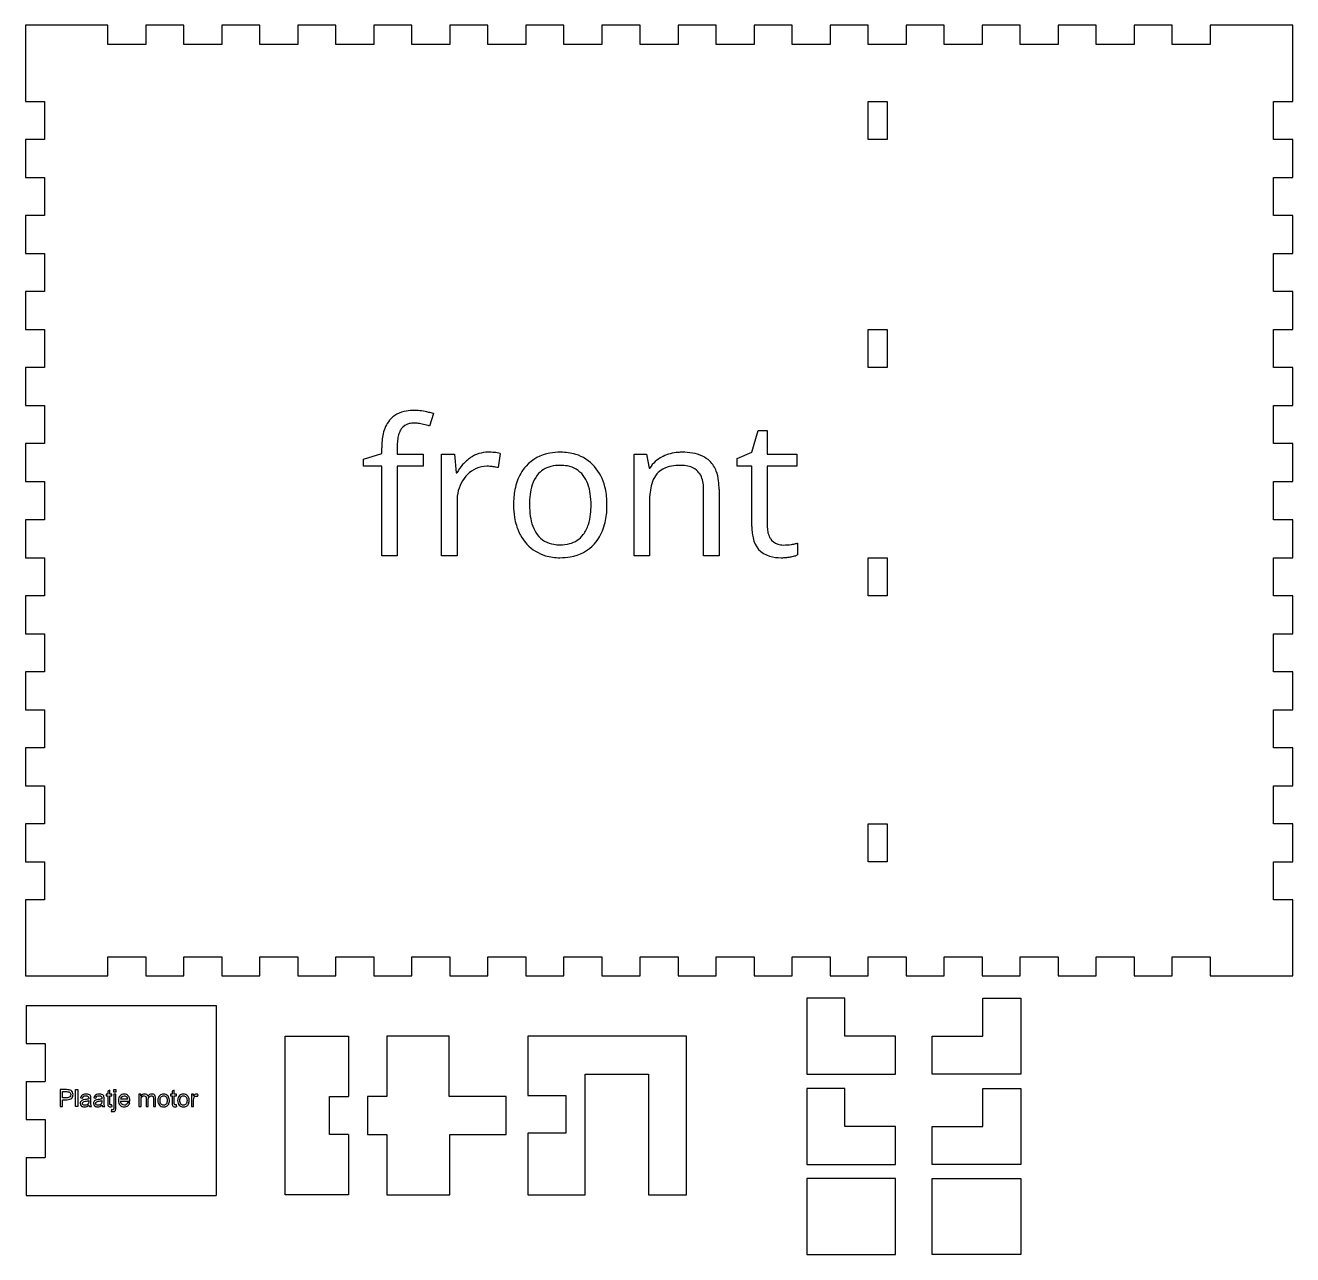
# Model space of a CAD drawing. Header units: millimetres. Extents: x 28 to 592, y 116 to 590.
# Drawn here: x 27.9 to 227.9, y 242.6 to 436.5 of the extents above; entities that cross this region are included whole.
import ezdxf

# ---------------------------------------------------------------- set-up
doc = ezdxf.new("R2010")
doc.units = ezdxf.units.MM
for name, color, linetype in [('back_outsideCutPath', 7, 'Continuous'), ('front_labelLayer', 7, 'Continuous'), ('front_outsideCutPath', 7, 'Continuous')]:
    doc.layers.add(name, color=color, linetype=linetype)

msp = doc.modelspace()

# ---------------------------------------------------------------- linework, layer by layer
at = {"layer": 'back_outsideCutPath', "color": 18, "linetype": 'Continuous', "lineweight": 25, "true_color": 0x000000}
for points in [[(160.94, 418.54), (160.94, 424.54)], [(160.94, 424.54), (163.94, 424.54)], [(163.94, 424.54), (163.94, 418.54)], [(163.94, 418.54), (160.94, 418.54)], [(160.94, 382.54), (160.94, 388.54)], [(160.94, 388.54), (163.94, 388.54)], [(163.94, 388.54), (163.94, 382.54)], [(163.94, 382.54), (160.94, 382.54)], [(160.94, 346.54), (160.94, 352.54)], [(160.94, 352.54), (163.94, 352.54)], [(163.94, 352.54), (163.94, 346.54)], [(163.94, 346.54), (160.94, 346.54)], [(160.94, 304.54), (160.94, 310.54)], [(160.94, 310.54), (163.94, 310.54)], [(163.94, 310.54), (163.94, 304.54)], [(163.94, 304.54), (160.94, 304.54)]]:
    msp.add_lwpolyline(points, dxfattribs=at)
at = {"layer": 'front_labelLayer', "color": 18, "linetype": 'Continuous', "lineweight": 25, "true_color": 0x000000}
for points in [[(92.34, 375.27), (91.71, 373.32)], [(142.59, 369.18), (143.61, 372.61)], [(143.61, 372.61), (145.02, 372.61)], [(145.02, 372.61), (145.02, 368.89)], [(81.31, 368.09), (84.18, 368.97)], [(81.31, 367), (81.31, 368.09)], [(84.18, 368.97), (84.18, 369.87)], [(86.61, 369.93), (86.61, 368.89)], [(86.61, 368.89), (90.7, 368.89)], [(90.7, 368.89), (90.7, 367)], [(93.63, 352.83), (93.63, 368.89)], [(93.63, 368.89), (95.64, 368.89)], [(95.64, 368.89), (95.92, 365.91)], [(102.87, 369), (102.54, 366.75)], [(124, 352.83), (124, 368.89)], [(124, 368.89), (125.98, 368.89)], [(125.98, 368.89), (126.37, 366.69)], [(140.29, 368.17), (142.59, 369.18)], [(140.29, 367), (140.29, 368.17)], [(145.02, 368.89), (149.68, 368.89)], [(149.68, 368.89), (149.68, 367)], [(84.18, 367), (81.31, 367)], [(84.18, 352.83), (84.18, 367)], [(90.7, 367), (86.61, 367)], [(86.61, 367), (86.61, 352.83)], [(126.37, 366.69), (126.49, 366.69)], [(142.59, 367), (140.29, 367)], [(142.59, 357.44), (142.59, 367)], [(149.68, 367), (145.02, 367)], [(145.02, 367), (145.02, 357.55)], [(95.92, 365.91), (96.03, 365.91)], [(134.98, 352.83), (134.98, 363.22)], [(137.42, 363.3), (137.42, 352.83)], [(96.06, 361.44), (96.06, 352.83)], [(126.43, 361.25), (126.43, 352.83)], [(149.79, 354.84), (149.79, 352.98)], [(86.61, 352.83), (84.18, 352.83)], [(96.06, 352.83), (93.63, 352.83)], [(126.43, 352.83), (124, 352.83)], [(137.42, 352.83), (134.98, 352.83)]]:
    msp.add_lwpolyline(points, dxfattribs=at)
for points in [[(35.87, 265.93), (35.87, 268.61), (36.2, 268.61), (36.2, 265.93), (35.87, 265.93)], [(41.91, 268.22), (41.91, 268.61), (42.24, 268.61), (42.24, 268.22), (41.91, 268.22)]]:
    msp.add_lwpolyline(points, close=True, dxfattribs=at)
for points in [[(85.4, 374.22), (84.91, 373.6), (84.57, 372.87), (84.41, 372.1)], [(88.04, 375.67), (87.01, 375.53), (86.07, 375.01), (85.4, 374.22)], [(89.35, 375.78), (88.91, 375.79), (88.47, 375.75), (88.04, 375.67)], [(90.46, 375.7), (90.1, 375.75), (89.72, 375.78), (89.35, 375.78)], [(91.6, 375.47), (91.23, 375.57), (90.85, 375.64), (90.46, 375.7)], [(92.34, 375.27), (92.1, 375.35), (91.85, 375.41), (91.6, 375.47)], [(84.41, 372.1), (84.25, 371.37), (84.17, 370.62), (84.18, 369.87)], [(86.9, 372.11), (86.81, 371.84), (86.75, 371.56), (86.71, 371.27)], [(87.27, 372.86), (87.11, 372.63), (86.99, 372.38), (86.9, 372.11)], [(88.52, 373.69), (88.02, 373.57), (87.57, 373.28), (87.27, 372.86)], [(89.31, 373.78), (89.04, 373.78), (88.78, 373.75), (88.52, 373.69)], [(89.92, 373.74), (89.72, 373.76), (89.51, 373.78), (89.31, 373.78)], [(90.79, 373.58), (90.51, 373.65), (90.22, 373.7), (89.92, 373.74)], [(91.71, 373.32), (91.41, 373.42), (91.1, 373.51), (90.79, 373.58)], [(86.62, 370.29), (86.62, 370.17), (86.61, 370.05), (86.61, 369.93)], [(86.71, 371.27), (86.66, 370.95), (86.63, 370.62), (86.62, 370.29)], [(98.19, 368.33), (97.73, 368.02), (97.31, 367.64), (96.95, 367.22)], [(100.96, 369.18), (99.97, 369.18), (99, 368.89), (98.19, 368.33)], [(101.95, 369.14), (101.62, 369.16), (101.29, 369.18), (100.96, 369.18)], [(102.87, 369), (102.57, 369.06), (102.26, 369.11), (101.95, 369.14)], [(110.7, 369.03), (109.25, 368.8), (107.93, 368.08), (106.95, 366.99)], [(112.4, 369.18), (111.83, 369.18), (111.26, 369.13), (110.7, 369.03)], [(114.79, 368.84), (114.02, 369.07), (113.21, 369.19), (112.4, 369.18)], [(117.75, 366.94), (116.96, 367.84), (115.94, 368.5), (114.79, 368.84)], [(128.42, 368.44), (127.63, 368.04), (126.96, 367.44), (126.49, 366.69)], [(128.58, 368.53), (128.53, 368.5), (128.47, 368.47), (128.42, 368.44)], [(130.93, 369.15), (130.11, 369.09), (129.32, 368.88), (128.58, 368.53)], [(131.59, 369.18), (131.37, 369.18), (131.15, 369.17), (130.93, 369.15)], [(133.22, 369.05), (132.68, 369.14), (132.13, 369.18), (131.59, 369.18)], [(134.8, 368.56), (134.3, 368.8), (133.77, 368.96), (133.22, 369.05)], [(135.95, 367.78), (135.61, 368.1), (135.22, 368.36), (134.8, 368.56)], [(96.95, 367.22), (96.6, 366.82), (96.3, 366.38), (96.03, 365.91)], [(100.78, 366.97), (99.6, 366.97), (98.47, 366.49), (97.67, 365.62)], [(101.04, 366.96), (100.95, 366.96), (100.87, 366.97), (100.78, 366.97)], [(101.77, 366.89), (101.53, 366.92), (101.28, 366.95), (101.04, 366.96)], [(102.54, 366.75), (102.28, 366.8), (102.03, 366.85), (101.77, 366.89)], [(106.95, 366.99), (106.63, 366.64), (106.36, 366.25), (106.12, 365.84)], [(110.88, 366.94), (110.02, 366.74), (109.26, 366.24), (108.72, 365.55)], [(112.32, 367.11), (111.84, 367.12), (111.35, 367.06), (110.88, 366.94)], [(113.49, 367.01), (113.11, 367.08), (112.71, 367.11), (112.32, 367.11)], [(115.98, 365.52), (115.36, 366.31), (114.48, 366.84), (113.49, 367.01)], [(119.4, 363.73), (119.12, 364.92), (118.55, 366.02), (117.75, 366.94)], [(128.56, 366.52), (128.2, 366.32), (127.87, 366.06), (127.6, 365.75)], [(129.92, 366.99), (129.44, 366.91), (128.98, 366.75), (128.56, 366.52)], [(131.29, 367.11), (130.83, 367.12), (130.37, 367.08), (129.92, 366.99)], [(131.98, 367.08), (131.75, 367.1), (131.52, 367.11), (131.29, 367.11)], [(132.97, 366.86), (132.65, 366.97), (132.32, 367.04), (131.98, 367.08)], [(134.09, 366.15), (133.78, 366.47), (133.39, 366.72), (132.97, 366.86)], [(134.62, 365.31), (134.49, 365.62), (134.31, 365.9), (134.09, 366.15)], [(136.98, 366.17), (136.76, 366.78), (136.41, 367.33), (135.95, 367.78)], [(137.33, 364.68), (137.27, 365.19), (137.15, 365.69), (136.98, 366.17)], [(97.45, 365.38), (96.69, 364.51), (96.22, 363.42), (96.11, 362.27)], [(97.67, 365.62), (97.59, 365.54), (97.52, 365.47), (97.45, 365.38)], [(106.12, 365.84), (105.68, 365.06), (105.37, 364.2), (105.21, 363.31)], [(107.94, 364.04), (107.78, 363.53), (107.66, 363.02), (107.6, 362.49)], [(108.72, 365.55), (108.37, 365.09), (108.11, 364.58), (107.94, 364.04)], [(116.71, 364.19), (116.53, 364.67), (116.29, 365.12), (115.98, 365.52)], [(117.1, 362.6), (117.03, 363.15), (116.89, 363.68), (116.71, 364.19)], [(126.91, 364.54), (126.75, 364.11), (126.64, 363.66), (126.57, 363.21)], [(127.6, 365.75), (127.3, 365.39), (127.07, 364.98), (126.91, 364.54)], [(134.91, 364.29), (134.85, 364.64), (134.76, 364.99), (134.62, 365.31)], [(134.98, 363.22), (134.99, 363.58), (134.96, 363.94), (134.91, 364.29)], [(137.42, 363.3), (137.42, 363.76), (137.39, 364.22), (137.33, 364.68)], [(96.11, 362.27), (96.08, 361.99), (96.06, 361.72), (96.06, 361.44)], [(105.21, 363.31), (105.05, 362.51), (104.98, 361.69), (104.98, 360.87)], [(107.6, 362.49), (107.53, 361.95), (107.5, 361.41), (107.5, 360.87)], [(117.22, 360.87), (117.22, 361.45), (117.18, 362.03), (117.1, 362.6)], [(119.73, 361.26), (119.71, 362.09), (119.6, 362.92), (119.4, 363.73)], [(126.57, 363.21), (126.5, 362.74), (126.45, 362.26), (126.44, 361.78)], [(104.98, 360.87), (104.98, 360.21), (105.03, 359.55), (105.14, 358.9)], [(107.5, 360.87), (107.5, 360.28), (107.54, 359.7), (107.62, 359.11)], [(117.13, 359.39), (117.19, 359.88), (117.22, 360.38), (117.22, 360.87)], [(119.51, 358.43), (119.67, 359.23), (119.74, 360.05), (119.73, 360.87)], [(119.73, 360.87), (119.73, 361), (119.73, 361.13), (119.73, 361.26)], [(126.44, 361.78), (126.43, 361.61), (126.43, 361.43), (126.43, 361.25)], [(105.14, 358.9), (105.27, 358.05), (105.52, 357.23), (105.89, 356.45)], [(107.62, 359.11), (107.7, 358.56), (107.83, 358.02), (108.02, 357.5)], [(116.79, 357.76), (116.96, 358.29), (117.07, 358.83), (117.13, 359.39)], [(118.56, 355.85), (119.02, 356.65), (119.34, 357.52), (119.51, 358.43)], [(105.89, 356.45), (105.95, 356.33), (106.01, 356.22), (106.07, 356.1)], [(106.07, 356.1), (106.62, 355.05), (107.45, 354.17), (108.47, 353.55)], [(108.02, 357.5), (108.19, 357.03), (108.43, 356.59), (108.73, 356.19)], [(108.73, 356.19), (109.37, 355.36), (110.3, 354.81), (111.33, 354.66)], [(113.84, 354.76), (114.69, 354.98), (115.44, 355.48), (115.98, 356.18)], [(115.98, 356.18), (116.34, 356.66), (116.61, 357.19), (116.79, 357.76)], [(142.59, 357.44), (142.58, 356.84), (142.64, 356.24), (142.78, 355.66)], [(145.02, 357.55), (145.02, 357.26), (145.04, 356.97), (145.09, 356.69)], [(145.09, 356.69), (145.14, 356.39), (145.23, 356.11), (145.36, 355.84)], [(111.33, 354.66), (111.67, 354.6), (112.01, 354.57), (112.35, 354.57)], [(112.35, 354.57), (112.85, 354.57), (113.36, 354.63), (113.84, 354.76)], [(113.94, 352.68), (115.41, 352.91), (116.76, 353.64), (117.76, 354.74)], [(117.76, 354.74), (118.06, 355.08), (118.33, 355.46), (118.56, 355.85)], [(142.78, 355.66), (143.03, 354.29), (144.03, 353.18), (145.37, 352.79)], [(145.36, 355.84), (145.45, 355.65), (145.57, 355.48), (145.71, 355.32)], [(145.71, 355.32), (146.07, 354.92), (146.56, 354.65), (147.1, 354.58)], [(147.1, 354.58), (147.26, 354.56), (147.43, 354.54), (147.6, 354.54)], [(147.6, 354.54), (147.99, 354.54), (148.38, 354.57), (148.77, 354.63)], [(148.77, 354.63), (148.79, 354.63), (148.82, 354.64), (148.84, 354.64)], [(148.84, 354.64), (148.96, 354.66), (149.08, 354.68), (149.19, 354.7)], [(149.19, 354.7), (149.3, 354.72), (149.4, 354.74), (149.5, 354.76)], [(149.5, 354.76), (149.59, 354.78), (149.68, 354.8), (149.76, 354.83)], [(149.76, 354.83), (149.77, 354.83), (149.78, 354.83), (149.79, 354.84)], [(108.47, 353.55), (108.96, 353.25), (109.48, 353.02), (110.02, 352.86)], [(110.02, 352.86), (110.76, 352.64), (111.53, 352.53), (112.29, 352.54)], [(112.29, 352.54), (112.85, 352.54), (113.4, 352.58), (113.94, 352.68)], [(145.37, 352.79), (145.98, 352.61), (146.61, 352.53), (147.24, 352.54)], [(147.24, 352.54), (147.27, 352.54), (147.3, 352.54), (147.33, 352.54)], [(147.33, 352.54), (147.53, 352.54), (147.74, 352.55), (147.94, 352.57)], [(147.94, 352.57), (148.17, 352.59), (148.4, 352.62), (148.63, 352.66)], [(148.63, 352.66), (148.68, 352.67), (148.73, 352.68), (148.77, 352.69)], [(148.77, 352.69), (148.91, 352.71), (149.04, 352.74), (149.17, 352.77)], [(149.17, 352.77), (149.28, 352.8), (149.4, 352.83), (149.51, 352.86)], [(149.51, 352.86), (149.61, 352.9), (149.7, 352.93), (149.79, 352.98)]]:
    msp.add_open_spline(points, degree=3, dxfattribs=at)
for points, knots in [([(33.42, 265.93), (33.42, 265.93), (33.42, 268.61), (33.42, 268.61), (33.42, 268.61), (34.43, 268.61), (34.43, 268.61), (34.61, 268.61), (34.75, 268.6), (34.84, 268.58), (34.97, 268.56), (35.08, 268.52), (35.17, 268.45), (35.26, 268.39), (35.33, 268.31), (35.39, 268.2), (35.44, 268.09), (35.47, 267.96), (35.47, 267.83), (35.47, 267.6), (35.4, 267.41), (35.25, 267.25), (35.11, 267.1), (34.84, 267.02), (34.47, 267.02), (34.47, 267.02), (33.78, 267.02), (33.78, 267.02), (33.78, 267.02), (33.78, 265.93), (33.78, 265.93), (33.78, 265.93), (33.42, 265.93), (33.42, 265.93)], [0, 0, 0, 0, 1, 1, 1, 2, 2, 2, 3, 3, 3, 4, 4, 4, 5, 5, 5, 6, 6, 6, 7, 7, 7, 8, 8, 8, 9, 9, 9, 10, 10, 10, 11, 11, 11, 11]), ([(33.78, 267.33), (33.78, 267.33), (34.47, 267.33), (34.47, 267.33), (34.7, 267.33), (34.86, 267.38), (34.96, 267.46), (35.05, 267.55), (35.1, 267.67), (35.1, 267.82), (35.1, 267.93), (35.07, 268.03), (35.02, 268.11), (34.96, 268.19), (34.89, 268.24), (34.79, 268.27), (34.73, 268.28), (34.62, 268.29), (34.46, 268.29), (34.46, 268.29), (33.78, 268.29), (33.78, 268.29), (33.78, 268.29), (33.78, 267.33), (33.78, 267.33)], [0, 0, 0, 0, 1, 1, 1, 2, 2, 2, 3, 3, 3, 4, 4, 4, 5, 5, 5, 6, 6, 6, 7, 7, 7, 8, 8, 8, 8]), ([(41.59, 266.22), (41.59, 266.22), (41.63, 265.93), (41.63, 265.93), (41.54, 265.91), (41.46, 265.9), (41.39, 265.9), (41.27, 265.9), (41.17, 265.92), (41.11, 265.96), (41.04, 266), (41, 266.05), (40.97, 266.11), (40.94, 266.17), (40.93, 266.3), (40.93, 266.5), (40.93, 266.5), (40.93, 267.61), (40.93, 267.61), (40.93, 267.61), (40.69, 267.61), (40.69, 267.61), (40.69, 267.61), (40.69, 267.87), (40.69, 267.87), (40.69, 267.87), (40.93, 267.87), (40.93, 267.87), (40.93, 267.87), (40.93, 268.35), (40.93, 268.35), (40.93, 268.35), (41.26, 268.55), (41.26, 268.55), (41.26, 268.55), (41.26, 267.87), (41.26, 267.87), (41.26, 267.87), (41.59, 267.87), (41.59, 267.87), (41.59, 267.87), (41.59, 267.61), (41.59, 267.61), (41.59, 267.61), (41.26, 267.61), (41.26, 267.61), (41.26, 267.61), (41.26, 266.48), (41.26, 266.48), (41.26, 266.38), (41.26, 266.32), (41.27, 266.3), (41.29, 266.27), (41.3, 266.25), (41.33, 266.23), (41.36, 266.22), (41.39, 266.21), (41.44, 266.21), (41.48, 266.21), (41.53, 266.21), (41.59, 266.22)], [0, 0, 0, 0, 1, 1, 1, 2, 2, 2, 3, 3, 3, 4, 4, 4, 5, 5, 5, 6, 6, 6, 7, 7, 7, 8, 8, 8, 9, 9, 9, 10, 10, 10, 11, 11, 11, 12, 12, 12, 13, 13, 13, 14, 14, 14, 15, 15, 15, 16, 16, 16, 17, 17, 17, 18, 18, 18, 19, 19, 19, 20, 20, 20, 20]), ([(51.77, 266.22), (51.77, 266.22), (51.82, 265.93), (51.82, 265.93), (51.73, 265.91), (51.64, 265.9), (51.57, 265.9), (51.45, 265.9), (51.36, 265.92), (51.29, 265.96), (51.23, 266), (51.18, 266.05), (51.16, 266.11), (51.13, 266.17), (51.12, 266.3), (51.12, 266.5), (51.12, 266.5), (51.12, 267.61), (51.12, 267.61), (51.12, 267.61), (50.87, 267.61), (50.87, 267.61), (50.87, 267.61), (50.87, 267.87), (50.87, 267.87), (50.87, 267.87), (51.12, 267.87), (51.12, 267.87), (51.12, 267.87), (51.12, 268.35), (51.12, 268.35), (51.12, 268.35), (51.44, 268.55), (51.44, 268.55), (51.44, 268.55), (51.44, 267.87), (51.44, 267.87), (51.44, 267.87), (51.77, 267.87), (51.77, 267.87), (51.77, 267.87), (51.77, 267.61), (51.77, 267.61), (51.77, 267.61), (51.44, 267.61), (51.44, 267.61), (51.44, 267.61), (51.44, 266.48), (51.44, 266.48), (51.44, 266.38), (51.45, 266.32), (51.46, 266.3), (51.47, 266.27), (51.49, 266.25), (51.52, 266.23), (51.54, 266.22), (51.58, 266.21), (51.63, 266.21), (51.66, 266.21), (51.71, 266.21), (51.77, 266.22)], [0, 0, 0, 0, 1, 1, 1, 2, 2, 2, 3, 3, 3, 4, 4, 4, 5, 5, 5, 6, 6, 6, 7, 7, 7, 8, 8, 8, 9, 9, 9, 10, 10, 10, 11, 11, 11, 12, 12, 12, 13, 13, 13, 14, 14, 14, 15, 15, 15, 16, 16, 16, 17, 17, 17, 18, 18, 18, 19, 19, 19, 20, 20, 20, 20]), ([(37.97, 266.17), (37.85, 266.06), (37.74, 265.99), (37.62, 265.95), (37.51, 265.91), (37.39, 265.88), (37.26, 265.88), (37.05, 265.88), (36.88, 265.94), (36.77, 266.04), (36.65, 266.14), (36.6, 266.28), (36.6, 266.44), (36.6, 266.53), (36.62, 266.62), (36.66, 266.7), (36.71, 266.78), (36.76, 266.84), (36.83, 266.89), (36.9, 266.94), (36.98, 266.97), (37.07, 267), (37.13, 267.01), (37.23, 267.03), (37.36, 267.05), (37.63, 267.08), (37.82, 267.12), (37.95, 267.16), (37.95, 267.2), (37.95, 267.23), (37.95, 267.24), (37.95, 267.38), (37.92, 267.47), (37.86, 267.53), (37.77, 267.6), (37.65, 267.64), (37.48, 267.64), (37.33, 267.64), (37.21, 267.61), (37.14, 267.56), (37.06, 267.5), (37.01, 267.41), (36.98, 267.27), (36.98, 267.27), (36.65, 267.31), (36.65, 267.31), (36.68, 267.45), (36.73, 267.56), (36.8, 267.65), (36.86, 267.73), (36.96, 267.8), (37.09, 267.84), (37.21, 267.89), (37.36, 267.91), (37.53, 267.91), (37.69, 267.91), (37.83, 267.89), (37.93, 267.85), (38.04, 267.81), (38.11, 267.77), (38.16, 267.71), (38.21, 267.65), (38.24, 267.57), (38.26, 267.48), (38.27, 267.43), (38.28, 267.33), (38.28, 267.18), (38.28, 267.18), (38.28, 266.74), (38.28, 266.74), (38.28, 266.44), (38.29, 266.24), (38.3, 266.16), (38.31, 266.08), (38.34, 266), (38.38, 265.93), (38.38, 265.93), (38.04, 265.93), (38.04, 265.93), (38.01, 266), (37.98, 266.08), (37.97, 266.17)], [0, 0, 0, 0, 1, 1, 1, 2, 2, 2, 3, 3, 3, 4, 4, 4, 5, 5, 5, 6, 6, 6, 7, 7, 7, 8, 8, 8, 9, 9, 9, 10, 10, 10, 11, 11, 11, 12, 12, 12, 13, 13, 13, 14, 14, 14, 15, 15, 15, 16, 16, 16, 17, 17, 17, 18, 18, 18, 19, 19, 19, 20, 20, 20, 21, 21, 21, 22, 22, 22, 23, 23, 23, 24, 24, 24, 25, 25, 25, 26, 26, 26, 27, 27, 27, 27]), ([(37.95, 266.9), (37.83, 266.85), (37.65, 266.81), (37.41, 266.78), (37.27, 266.76), (37.18, 266.74), (37.12, 266.71), (37.07, 266.69), (37.02, 266.65), (36.99, 266.6), (36.96, 266.56), (36.95, 266.51), (36.95, 266.45), (36.95, 266.36), (36.98, 266.29), (37.05, 266.23), (37.11, 266.17), (37.21, 266.14), (37.34, 266.14), (37.47, 266.14), (37.58, 266.17), (37.68, 266.22), (37.78, 266.28), (37.85, 266.36), (37.89, 266.45), (37.93, 266.53), (37.95, 266.64), (37.95, 266.78), (37.95, 266.78), (37.95, 266.9), (37.95, 266.9)], [0, 0, 0, 0, 1, 1, 1, 2, 2, 2, 3, 3, 3, 4, 4, 4, 5, 5, 5, 6, 6, 6, 7, 7, 7, 8, 8, 8, 9, 9, 9, 10, 10, 10, 10]), ([(40.05, 266.17), (39.93, 266.06), (39.82, 265.99), (39.7, 265.95), (39.59, 265.91), (39.47, 265.88), (39.34, 265.88), (39.13, 265.88), (38.96, 265.94), (38.85, 266.04), (38.73, 266.14), (38.68, 266.28), (38.68, 266.44), (38.68, 266.53), (38.7, 266.62), (38.74, 266.7), (38.79, 266.78), (38.84, 266.84), (38.91, 266.89), (38.98, 266.94), (39.06, 266.97), (39.15, 267), (39.21, 267.01), (39.31, 267.03), (39.44, 267.05), (39.71, 267.08), (39.9, 267.12), (40.03, 267.16), (40.03, 267.2), (40.03, 267.23), (40.03, 267.24), (40.03, 267.38), (40, 267.47), (39.94, 267.53), (39.85, 267.6), (39.73, 267.64), (39.56, 267.64), (39.41, 267.64), (39.29, 267.61), (39.22, 267.56), (39.15, 267.5), (39.09, 267.41), (39.06, 267.27), (39.06, 267.27), (38.73, 267.31), (38.73, 267.31), (38.76, 267.45), (38.81, 267.56), (38.88, 267.65), (38.95, 267.73), (39.04, 267.8), (39.17, 267.84), (39.3, 267.89), (39.44, 267.91), (39.61, 267.91), (39.77, 267.91), (39.91, 267.89), (40.01, 267.85), (40.12, 267.81), (40.19, 267.77), (40.24, 267.71), (40.29, 267.65), (40.32, 267.57), (40.34, 267.48), (40.35, 267.43), (40.36, 267.33), (40.36, 267.18), (40.36, 267.18), (40.36, 266.74), (40.36, 266.74), (40.36, 266.44), (40.37, 266.24), (40.38, 266.16), (40.39, 266.08), (40.42, 266), (40.46, 265.93), (40.46, 265.93), (40.12, 265.93), (40.12, 265.93), (40.09, 266), (40.06, 266.08), (40.05, 266.17)], [0, 0, 0, 0, 1, 1, 1, 2, 2, 2, 3, 3, 3, 4, 4, 4, 5, 5, 5, 6, 6, 6, 7, 7, 7, 8, 8, 8, 9, 9, 9, 10, 10, 10, 11, 11, 11, 12, 12, 12, 13, 13, 13, 14, 14, 14, 15, 15, 15, 16, 16, 16, 17, 17, 17, 18, 18, 18, 19, 19, 19, 20, 20, 20, 21, 21, 21, 22, 22, 22, 23, 23, 23, 24, 24, 24, 25, 25, 25, 26, 26, 26, 27, 27, 27, 27]), ([(40.03, 266.9), (39.91, 266.85), (39.73, 266.81), (39.49, 266.78), (39.35, 266.76), (39.26, 266.74), (39.2, 266.71), (39.15, 266.69), (39.1, 266.65), (39.07, 266.6), (39.04, 266.56), (39.03, 266.51), (39.03, 266.45), (39.03, 266.36), (39.06, 266.29), (39.13, 266.23), (39.19, 266.17), (39.29, 266.14), (39.42, 266.14), (39.55, 266.14), (39.66, 266.17), (39.76, 266.22), (39.86, 266.28), (39.93, 266.36), (39.97, 266.45), (40.01, 266.53), (40.03, 266.64), (40.03, 266.78), (40.03, 266.78), (40.03, 266.9), (40.03, 266.9)], [0, 0, 0, 0, 1, 1, 1, 2, 2, 2, 3, 3, 3, 4, 4, 4, 5, 5, 5, 6, 6, 6, 7, 7, 7, 8, 8, 8, 9, 9, 9, 10, 10, 10, 10]), ([(41.49, 265.18), (41.49, 265.18), (41.55, 265.45), (41.55, 265.45), (41.62, 265.44), (41.67, 265.43), (41.71, 265.43), (41.77, 265.43), (41.82, 265.45), (41.86, 265.5), (41.89, 265.54), (41.91, 265.65), (41.91, 265.83), (41.91, 265.83), (41.91, 267.87), (41.91, 267.87), (41.91, 267.87), (42.24, 267.87), (42.24, 267.87), (42.24, 267.87), (42.24, 265.82), (42.24, 265.82), (42.24, 265.58), (42.2, 265.42), (42.14, 265.32), (42.06, 265.2), (41.93, 265.14), (41.75, 265.14), (41.66, 265.14), (41.57, 265.15), (41.49, 265.18)], [0, 0, 0, 0, 1, 1, 1, 2, 2, 2, 3, 3, 3, 4, 4, 4, 5, 5, 5, 6, 6, 6, 7, 7, 7, 8, 8, 8, 9, 9, 9, 10, 10, 10, 10]), ([(44.07, 266.55), (44.07, 266.55), (44.41, 266.51), (44.41, 266.51), (44.35, 266.31), (44.25, 266.16), (44.11, 266.05), (43.96, 265.94), (43.78, 265.88), (43.55, 265.88), (43.27, 265.88), (43.05, 265.97), (42.88, 266.15), (42.71, 266.32), (42.63, 266.57), (42.63, 266.88), (42.63, 267.21), (42.71, 267.46), (42.88, 267.64), (43.05, 267.82), (43.27, 267.91), (43.54, 267.91), (43.79, 267.91), (44.01, 267.82), (44.17, 267.65), (44.34, 267.47), (44.42, 267.22), (44.42, 266.9), (44.42, 266.88), (44.42, 266.85), (44.42, 266.81), (44.42, 266.81), (42.97, 266.81), (42.97, 266.81), (42.98, 266.6), (43.04, 266.44), (43.15, 266.32), (43.26, 266.21), (43.39, 266.15), (43.56, 266.15), (43.68, 266.15), (43.78, 266.19), (43.86, 266.25), (43.95, 266.31), (44.02, 266.41), (44.07, 266.55)], [0, 0, 0, 0, 1, 1, 1, 2, 2, 2, 3, 3, 3, 4, 4, 4, 5, 5, 5, 6, 6, 6, 7, 7, 7, 8, 8, 8, 9, 9, 9, 10, 10, 10, 11, 11, 11, 12, 12, 12, 13, 13, 13, 14, 14, 14, 15, 15, 15, 15]), ([(42.99, 267.08), (42.99, 267.08), (44.07, 267.08), (44.07, 267.08), (44.06, 267.25), (44.01, 267.37), (43.95, 267.45), (43.84, 267.58), (43.71, 267.64), (43.54, 267.64), (43.39, 267.64), (43.26, 267.59), (43.16, 267.49), (43.06, 267.39), (43, 267.25), (42.99, 267.08)], [0, 0, 0, 0, 1, 1, 1, 2, 2, 2, 3, 3, 3, 4, 4, 4, 5, 5, 5, 5]), ([(45.86, 265.93), (45.86, 265.93), (45.86, 267.87), (45.86, 267.87), (45.86, 267.87), (46.15, 267.87), (46.15, 267.87), (46.15, 267.87), (46.15, 267.6), (46.15, 267.6), (46.21, 267.69), (46.29, 267.77), (46.4, 267.82), (46.5, 267.88), (46.61, 267.91), (46.74, 267.91), (46.88, 267.91), (47, 267.88), (47.09, 267.82), (47.19, 267.76), (47.25, 267.68), (47.29, 267.57), (47.44, 267.8), (47.64, 267.91), (47.89, 267.91), (48.08, 267.91), (48.23, 267.86), (48.33, 267.75), (48.44, 267.65), (48.49, 267.48), (48.49, 267.26), (48.49, 267.26), (48.49, 265.93), (48.49, 265.93), (48.49, 265.93), (48.16, 265.93), (48.16, 265.93), (48.16, 265.93), (48.16, 267.15), (48.16, 267.15), (48.16, 267.28), (48.15, 267.38), (48.13, 267.43), (48.11, 267.49), (48.07, 267.54), (48.01, 267.57), (47.96, 267.61), (47.89, 267.63), (47.81, 267.63), (47.68, 267.63), (47.57, 267.58), (47.48, 267.49), (47.38, 267.4), (47.34, 267.25), (47.34, 267.05), (47.34, 267.05), (47.34, 265.93), (47.34, 265.93), (47.34, 265.93), (47.01, 265.93), (47.01, 265.93), (47.01, 265.93), (47.01, 267.19), (47.01, 267.19), (47.01, 267.33), (46.98, 267.44), (46.93, 267.52), (46.88, 267.59), (46.79, 267.63), (46.67, 267.63), (46.58, 267.63), (46.49, 267.6), (46.41, 267.55), (46.33, 267.5), (46.28, 267.43), (46.24, 267.34), (46.21, 267.25), (46.19, 267.11), (46.19, 266.93), (46.19, 266.93), (46.19, 265.93), (46.19, 265.93), (46.19, 265.93), (45.86, 265.93), (45.86, 265.93)], [0, 0, 0, 0, 1, 1, 1, 2, 2, 2, 3, 3, 3, 4, 4, 4, 5, 5, 5, 6, 6, 6, 7, 7, 7, 8, 8, 8, 9, 9, 9, 10, 10, 10, 11, 11, 11, 12, 12, 12, 13, 13, 13, 14, 14, 14, 15, 15, 15, 16, 16, 16, 17, 17, 17, 18, 18, 18, 19, 19, 19, 20, 20, 20, 21, 21, 21, 22, 22, 22, 23, 23, 23, 24, 24, 24, 25, 25, 25, 26, 26, 26, 27, 27, 27, 28, 28, 28, 28]), ([(48.85, 266.9), (48.85, 267.26), (48.95, 267.52), (49.15, 267.7), (49.32, 267.84), (49.52, 267.91), (49.76, 267.91), (50.03, 267.91), (50.25, 267.82), (50.42, 267.65), (50.58, 267.47), (50.67, 267.23), (50.67, 266.93), (50.67, 266.68), (50.63, 266.48), (50.56, 266.34), (50.48, 266.19), (50.37, 266.08), (50.23, 266), (50.09, 265.92), (49.93, 265.88), (49.76, 265.88), (49.49, 265.88), (49.27, 265.97), (49.1, 266.15), (48.94, 266.32), (48.85, 266.57), (48.85, 266.9)], [0, 0, 0, 0, 1, 1, 1, 2, 2, 2, 3, 3, 3, 4, 4, 4, 5, 5, 5, 6, 6, 6, 7, 7, 7, 8, 8, 8, 9, 9, 9, 9]), ([(49.19, 266.9), (49.19, 266.65), (49.24, 266.46), (49.35, 266.34), (49.46, 266.22), (49.6, 266.15), (49.76, 266.15), (49.92, 266.15), (50.06, 266.22), (50.17, 266.34), (50.28, 266.46), (50.33, 266.65), (50.33, 266.91), (50.33, 267.15), (50.28, 267.33), (50.17, 267.45), (50.06, 267.58), (49.92, 267.64), (49.76, 267.64), (49.6, 267.64), (49.46, 267.58), (49.35, 267.45), (49.24, 267.33), (49.19, 267.15), (49.19, 266.9)], [0, 0, 0, 0, 1, 1, 1, 2, 2, 2, 3, 3, 3, 4, 4, 4, 5, 5, 5, 6, 6, 6, 7, 7, 7, 8, 8, 8, 8]), ([(51.97, 266.9), (51.97, 267.26), (52.07, 267.52), (52.27, 267.7), (52.44, 267.84), (52.64, 267.91), (52.88, 267.91), (53.15, 267.91), (53.37, 267.82), (53.54, 267.65), (53.7, 267.47), (53.79, 267.23), (53.79, 266.93), (53.79, 266.68), (53.75, 266.48), (53.68, 266.34), (53.6, 266.19), (53.49, 266.08), (53.35, 266), (53.21, 265.92), (53.05, 265.88), (52.88, 265.88), (52.61, 265.88), (52.39, 265.97), (52.22, 266.15), (52.06, 266.32), (51.97, 266.57), (51.97, 266.9)], [0, 0, 0, 0, 1, 1, 1, 2, 2, 2, 3, 3, 3, 4, 4, 4, 5, 5, 5, 6, 6, 6, 7, 7, 7, 8, 8, 8, 9, 9, 9, 9]), ([(52.31, 266.9), (52.31, 266.65), (52.36, 266.46), (52.47, 266.34), (52.58, 266.22), (52.72, 266.15), (52.88, 266.15), (53.04, 266.15), (53.18, 266.22), (53.29, 266.34), (53.4, 266.46), (53.45, 266.65), (53.45, 266.91), (53.45, 267.15), (53.4, 267.33), (53.29, 267.45), (53.18, 267.58), (53.04, 267.64), (52.88, 267.64), (52.72, 267.64), (52.58, 267.58), (52.47, 267.45), (52.36, 267.33), (52.31, 267.15), (52.31, 266.9)], [0, 0, 0, 0, 1, 1, 1, 2, 2, 2, 3, 3, 3, 4, 4, 4, 5, 5, 5, 6, 6, 6, 7, 7, 7, 8, 8, 8, 8]), ([(54.17, 265.93), (54.17, 265.93), (54.17, 267.87), (54.17, 267.87), (54.17, 267.87), (54.47, 267.87), (54.47, 267.87), (54.47, 267.87), (54.47, 267.57), (54.47, 267.57), (54.54, 267.71), (54.61, 267.8), (54.68, 267.85), (54.74, 267.89), (54.81, 267.91), (54.89, 267.91), (55, 267.91), (55.11, 267.88), (55.22, 267.81), (55.22, 267.81), (55.11, 267.5), (55.11, 267.5), (55.03, 267.55), (54.95, 267.57), (54.87, 267.57), (54.8, 267.57), (54.73, 267.55), (54.68, 267.51), (54.62, 267.46), (54.58, 267.4), (54.55, 267.33), (54.52, 267.21), (54.5, 267.08), (54.5, 266.94), (54.5, 266.94), (54.5, 265.93), (54.5, 265.93), (54.5, 265.93), (54.17, 265.93), (54.17, 265.93)], [0, 0, 0, 0, 1, 1, 1, 2, 2, 2, 3, 3, 3, 4, 4, 4, 5, 5, 5, 6, 6, 6, 7, 7, 7, 8, 8, 8, 9, 9, 9, 10, 10, 10, 11, 11, 11, 12, 12, 12, 13, 13, 13, 13])]:
    msp.add_open_spline(points, degree=3, knots=knots, dxfattribs=at)
at = {"layer": 'front_outsideCutPath', "color": 18, "linetype": 'Continuous', "lineweight": 25, "true_color": 0x000000}
for points in [[(27.94, 436.54), (27.94, 424.54)], [(34.94, 436.54), (27.94, 436.54)], [(40.94, 436.54), (34.94, 436.54)], [(40.94, 433.54), (40.94, 436.54)], [(52.94, 436.54), (46.94, 436.54)], [(46.94, 436.54), (46.94, 433.54)], [(52.94, 433.54), (52.94, 436.54)], [(64.94, 436.54), (58.94, 436.54)], [(58.94, 436.54), (58.94, 433.54)], [(64.94, 433.54), (64.94, 436.54)], [(76.94, 436.54), (70.94, 436.54)], [(70.94, 436.54), (70.94, 433.54)], [(76.94, 433.54), (76.94, 436.54)], [(88.94, 436.54), (82.94, 436.54)], [(82.94, 436.54), (82.94, 433.54)], [(88.94, 433.54), (88.94, 436.54)], [(100.94, 436.54), (94.94, 436.54)], [(94.94, 436.54), (94.94, 433.54)], [(100.94, 433.54), (100.94, 436.54)], [(112.94, 436.54), (106.94, 436.54)], [(106.94, 436.54), (106.94, 433.54)], [(112.94, 433.54), (112.94, 436.54)], [(124.94, 436.54), (118.94, 436.54)], [(118.94, 436.54), (118.94, 433.54)], [(124.94, 433.54), (124.94, 436.54)], [(136.94, 436.54), (130.94, 436.54)], [(130.94, 436.54), (130.94, 433.54)], [(136.94, 433.54), (136.94, 436.54)], [(148.94, 436.54), (142.94, 436.54)], [(142.94, 436.54), (142.94, 433.54)], [(148.94, 433.54), (148.94, 436.54)], [(160.94, 436.54), (154.94, 436.54)], [(154.94, 436.54), (154.94, 433.54)], [(160.94, 433.54), (160.94, 436.54)], [(172.94, 436.54), (166.94, 436.54)], [(166.94, 436.54), (166.94, 433.54)], [(172.94, 433.54), (172.94, 436.54)], [(184.94, 436.54), (178.94, 436.54)], [(178.94, 436.54), (178.94, 433.54)], [(184.94, 433.54), (184.94, 436.54)], [(196.94, 436.54), (190.94, 436.54)], [(190.94, 436.54), (190.94, 433.54)], [(196.94, 433.54), (196.94, 436.54)], [(208.94, 436.54), (202.94, 436.54)], [(202.94, 436.54), (202.94, 433.54)], [(208.94, 433.54), (208.94, 436.54)], [(227.94, 436.54), (214.94, 436.54)], [(214.94, 436.54), (214.94, 433.54)], [(227.94, 430.54), (227.94, 436.54)], [(46.94, 433.54), (40.94, 433.54)], [(58.94, 433.54), (52.94, 433.54)], [(70.94, 433.54), (64.94, 433.54)], [(82.94, 433.54), (76.94, 433.54)], [(94.94, 433.54), (88.94, 433.54)], [(106.94, 433.54), (100.94, 433.54)], [(118.94, 433.54), (112.94, 433.54)], [(130.94, 433.54), (124.94, 433.54)], [(142.94, 433.54), (136.94, 433.54)], [(154.94, 433.54), (148.94, 433.54)], [(166.94, 433.54), (160.94, 433.54)], [(178.94, 433.54), (172.94, 433.54)], [(190.94, 433.54), (184.94, 433.54)], [(202.94, 433.54), (196.94, 433.54)], [(214.94, 433.54), (208.94, 433.54)], [(227.94, 424.54), (227.94, 430.54)], [(27.94, 424.54), (30.94, 424.54)], [(30.94, 424.54), (30.94, 418.54)], [(224.94, 418.54), (224.94, 424.54)], [(224.94, 424.54), (227.94, 424.54)], [(30.94, 418.54), (27.94, 418.54)], [(27.94, 418.54), (27.94, 412.54)], [(227.94, 418.54), (224.94, 418.54)], [(227.94, 412.54), (227.94, 418.54)], [(27.94, 412.54), (30.94, 412.54)], [(30.94, 412.54), (30.94, 406.54)], [(224.94, 406.54), (224.94, 412.54)], [(224.94, 412.54), (227.94, 412.54)], [(30.94, 406.54), (27.94, 406.54)], [(27.94, 406.54), (27.94, 400.54)], [(227.94, 406.54), (224.94, 406.54)], [(227.94, 400.54), (227.94, 406.54)], [(27.94, 400.54), (30.94, 400.54)], [(30.94, 400.54), (30.94, 394.54)], [(224.94, 394.54), (224.94, 400.54)], [(224.94, 400.54), (227.94, 400.54)], [(30.94, 394.54), (27.94, 394.54)], [(27.94, 394.54), (27.94, 388.54)], [(227.94, 394.54), (224.94, 394.54)], [(227.94, 388.54), (227.94, 394.54)], [(27.94, 388.54), (30.94, 388.54)], [(30.94, 388.54), (30.94, 382.54)], [(224.94, 382.54), (224.94, 388.54)], [(224.94, 388.54), (227.94, 388.54)], [(30.94, 382.54), (27.94, 382.54)], [(27.94, 382.54), (27.94, 376.54)], [(227.94, 382.54), (224.94, 382.54)], [(227.94, 376.54), (227.94, 382.54)], [(27.94, 376.54), (30.94, 376.54)], [(30.94, 376.54), (30.94, 370.54)], [(224.94, 370.54), (224.94, 376.54)], [(224.94, 376.54), (227.94, 376.54)], [(30.94, 370.54), (27.94, 370.54)], [(27.94, 370.54), (27.94, 364.54)], [(227.94, 370.54), (224.94, 370.54)], [(227.94, 364.54), (227.94, 370.54)], [(27.94, 364.54), (30.94, 364.54)], [(30.94, 364.54), (30.94, 358.54)], [(224.94, 358.54), (224.94, 364.54)], [(224.94, 364.54), (227.94, 364.54)], [(30.94, 358.54), (27.94, 358.54)], [(27.94, 358.54), (27.94, 352.54)], [(227.94, 358.54), (224.94, 358.54)], [(227.94, 352.54), (227.94, 358.54)], [(27.94, 352.54), (30.94, 352.54)], [(30.94, 352.54), (30.94, 346.54)], [(224.94, 346.54), (224.94, 352.54)], [(224.94, 352.54), (227.94, 352.54)], [(30.94, 346.54), (27.94, 346.54)], [(27.94, 346.54), (27.94, 340.54)], [(227.94, 346.54), (224.94, 346.54)], [(227.94, 340.54), (227.94, 346.54)], [(27.94, 340.54), (30.94, 340.54)], [(30.94, 340.54), (30.94, 334.54)], [(224.94, 334.54), (224.94, 340.54)], [(224.94, 340.54), (227.94, 340.54)], [(30.94, 334.54), (27.94, 334.54)], [(27.94, 334.54), (27.94, 328.54)], [(227.94, 334.54), (224.94, 334.54)], [(227.94, 328.54), (227.94, 334.54)], [(27.94, 328.54), (30.94, 328.54)], [(30.94, 328.54), (30.94, 322.54)], [(224.94, 322.54), (224.94, 328.54)], [(224.94, 328.54), (227.94, 328.54)], [(30.94, 322.54), (27.94, 322.54)], [(27.94, 322.54), (27.94, 316.54)], [(227.94, 322.54), (224.94, 322.54)], [(227.94, 316.54), (227.94, 322.54)], [(27.94, 316.54), (30.94, 316.54)], [(30.94, 316.54), (30.94, 310.54)], [(224.94, 310.54), (224.94, 316.54)], [(224.94, 316.54), (227.94, 316.54)], [(30.94, 310.54), (27.94, 310.54)], [(27.94, 310.54), (27.94, 304.54)], [(227.94, 310.54), (224.94, 310.54)], [(227.94, 304.54), (227.94, 310.54)], [(27.94, 304.54), (30.94, 304.54)], [(30.94, 304.54), (30.94, 298.54)], [(224.94, 298.54), (224.94, 304.54)], [(224.94, 304.54), (227.94, 304.54)], [(30.94, 298.54), (27.94, 298.54)], [(27.94, 298.54), (27.94, 292.54)], [(227.94, 298.54), (224.94, 298.54)], [(227.94, 286.54), (227.94, 298.54)], [(27.94, 292.54), (27.94, 286.54)], [(40.94, 286.54), (40.94, 289.54)], [(40.94, 289.54), (46.94, 289.54)], [(46.94, 289.54), (46.94, 286.54)], [(52.94, 286.54), (52.94, 289.54)], [(52.94, 289.54), (58.94, 289.54)], [(58.94, 289.54), (58.94, 286.54)], [(64.94, 286.54), (64.94, 289.54)], [(64.94, 289.54), (70.94, 289.54)], [(70.94, 289.54), (70.94, 286.54)], [(76.94, 286.54), (76.94, 289.54)], [(76.94, 289.54), (82.94, 289.54)], [(82.94, 289.54), (82.94, 286.54)], [(88.94, 286.54), (88.94, 289.54)], [(88.94, 289.54), (94.94, 289.54)], [(94.94, 289.54), (94.94, 286.54)], [(100.94, 286.54), (100.94, 289.54)], [(100.94, 289.54), (106.94, 289.54)], [(106.94, 289.54), (106.94, 286.54)], [(112.94, 286.54), (112.94, 289.54)], [(112.94, 289.54), (118.94, 289.54)], [(118.94, 289.54), (118.94, 286.54)], [(124.94, 286.54), (124.94, 289.54)], [(124.94, 289.54), (130.94, 289.54)], [(130.94, 289.54), (130.94, 286.54)], [(136.94, 286.54), (136.94, 289.54)], [(136.94, 289.54), (142.94, 289.54)], [(142.94, 289.54), (142.94, 286.54)], [(148.94, 286.54), (148.94, 289.54)], [(148.94, 289.54), (154.94, 289.54)], [(154.94, 289.54), (154.94, 286.54)], [(160.94, 286.54), (160.94, 289.54)], [(160.94, 289.54), (166.94, 289.54)], [(166.94, 289.54), (166.94, 286.54)], [(172.94, 286.54), (172.94, 289.54)], [(172.94, 289.54), (178.94, 289.54)], [(178.94, 289.54), (178.94, 286.54)], [(184.94, 286.54), (184.94, 289.54)], [(184.94, 289.54), (190.94, 289.54)], [(190.94, 289.54), (190.94, 286.54)], [(196.94, 286.54), (196.94, 289.54)], [(196.94, 289.54), (202.94, 289.54)], [(202.94, 289.54), (202.94, 286.54)], [(208.94, 286.54), (208.94, 289.54)], [(208.94, 289.54), (214.94, 289.54)], [(214.94, 289.54), (214.94, 286.54)], [(27.94, 286.54), (40.94, 286.54)], [(46.94, 286.54), (52.94, 286.54)], [(58.94, 286.54), (64.94, 286.54)], [(70.94, 286.54), (76.94, 286.54)], [(82.94, 286.54), (88.94, 286.54)], [(94.94, 286.54), (100.94, 286.54)], [(106.94, 286.54), (112.94, 286.54)], [(118.94, 286.54), (124.94, 286.54)], [(130.94, 286.54), (136.94, 286.54)], [(142.94, 286.54), (148.94, 286.54)], [(154.94, 286.54), (160.94, 286.54)], [(166.94, 286.54), (172.94, 286.54)], [(178.94, 286.54), (184.94, 286.54)], [(190.94, 286.54), (196.94, 286.54)], [(202.94, 286.54), (208.94, 286.54)], [(214.94, 286.54), (220.94, 286.54)], [(220.94, 286.54), (227.94, 286.54)], [(28.06, 281.9), (58.06, 281.9)], [(28.06, 281.9), (28.06, 275.9)], [(58.06, 281.9), (58.06, 251.9)], [(78.94, 261.53), (78.94, 252.03), (68.94, 252.03), (68.94, 277.03), (78.94, 277.03), (78.94, 267.53)], [(28.06, 275.9), (31.06, 275.9)], [(31.06, 275.9), (31.06, 269.9)], [(28.06, 269.9), (28.06, 263.9)], [(28.06, 269.9), (31.06, 269.9)], [(78.94, 261.53), (75.94, 261.53), (75.94, 267.53), (78.94, 267.53)], [(28.06, 263.9), (31.06, 263.9)], [(31.06, 263.9), (31.06, 257.9)], [(28.06, 257.9), (28.06, 251.9)], [(28.06, 257.9), (31.06, 257.9)], [(28.06, 251.9), (58.06, 251.9)]]:
    msp.add_lwpolyline(points, dxfattribs=at)
for points in [[(151.28, 283.03), (151.28, 271.03), (165.28, 271.03), (165.28, 277.03), (157.28, 277.03), (157.28, 283.03), (151.28, 283.03)], [(185.04, 283.03), (185.04, 271.03), (171.04, 271.03), (171.04, 277.03), (179.04, 277.03), (179.04, 283.03), (185.04, 283.03)], [(84.99, 277.03), (85, 267.53), (81.94, 267.53), (81.94, 261.53), (85, 261.53), (85, 252.03), (94.94, 252.03), (94.93, 261.53), (103.84, 261.53), (103.84, 267.53), (94.84, 267.53), (94.84, 277.03), (84.99, 277.03)], [(107.22, 277.03), (107.22, 267.67), (113.22, 267.67), (113.22, 261.73), (107.22, 261.73), (107.22, 252.03), (116.28, 252.03), (116.28, 271.03), (126.28, 271.03), (126.3, 252.03), (132.28, 252.03), (132.28, 277.03), (107.22, 277.03)], [(151.28, 268.8), (151.28, 256.8), (165.28, 256.8), (165.28, 262.8), (157.28, 262.8), (157.28, 268.8), (151.28, 268.8)], [(185.04, 268.8), (185.04, 256.8), (171.04, 256.8), (171.04, 262.8), (179.04, 262.8), (179.04, 268.8), (185.04, 268.8)], [(151.28, 254.57), (151.28, 242.57), (165.28, 242.57), (165.28, 254.57), (151.28, 254.57)], [(185.04, 254.57), (185.04, 242.57), (171.04, 242.57), (171.04, 254.57), (185.04, 254.57)]]:
    msp.add_lwpolyline(points, close=True, dxfattribs=at)

doc.saveas('drawing.dxf')
